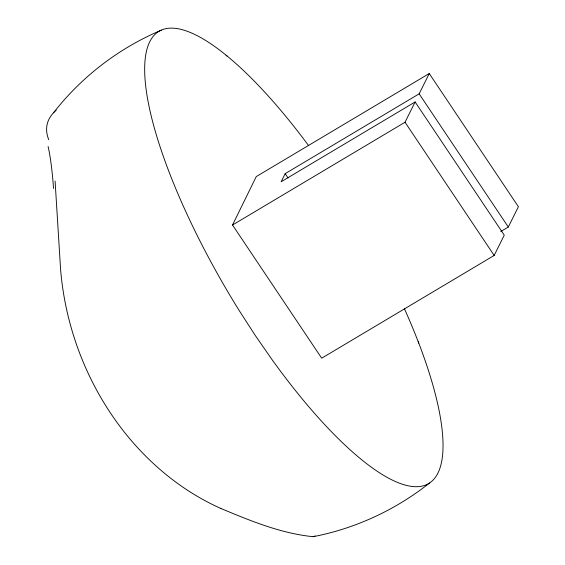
<?xml version="1.0" encoding="UTF-8"?>
<svg xmlns="http://www.w3.org/2000/svg" width="565" height="565" viewBox="0 0 565 565"><rect width="100%" height="100%" fill="white"/><g stroke="black" fill="none" stroke-linecap="round" stroke-linejoin="round"><path stroke-width="0.85" d="M429.252 73.535L419.152 93.832L285.17 173.646L281.13 181.768L415.12 101.954L504.263 235.153L494.17 255.451L321.683 358.196L232.519 225.004L256.249 176.591L429.252 73.535L518.395 206.734L508.302 227.031L500.731 231.544M232.519 225.004L405.02 122.245L415.12 101.954M53.534 112.767C81.699 76.6 119.137 47.954 161.378 30.157M429.612 482.962C395.74 509.814 355.597 528.487 313.137 536.693C281.066 533.48 250.57 520.874 221.035 508.549M313.137 536.693L314.536 536.284A243.007 13.638 -77 0 0 315.051 535.839M220.901 508.493L220.724 508.408A261.877 223.062 72.8 0 1 60.575 269.23L55.088 181.068M226.035 55.236L226.982 56.006M419.152 93.832L508.302 227.031M405.02 122.245L494.17 255.451M285.17 173.646L288.108 178.039M418.192 341.627L418.778 343.139M48.71 139.732L48.343 138.658A243.007 73.224 12 0 1 56.225 110.147M404.378 308.631A263.248 74.312 59.2 0 1 425.523 485.074A263.248 74.312 59.2 0 1 272.055 359.651L255.472 335.758L239.391 310.863A263.248 74.312 59.2 0 1 148.743 43.957A263.248 74.312 59.2 0 1 308.539 145.509M48.096 146.497A135.296 17.967 -88.7 0 1 53.527 188.463"/></g></svg>
